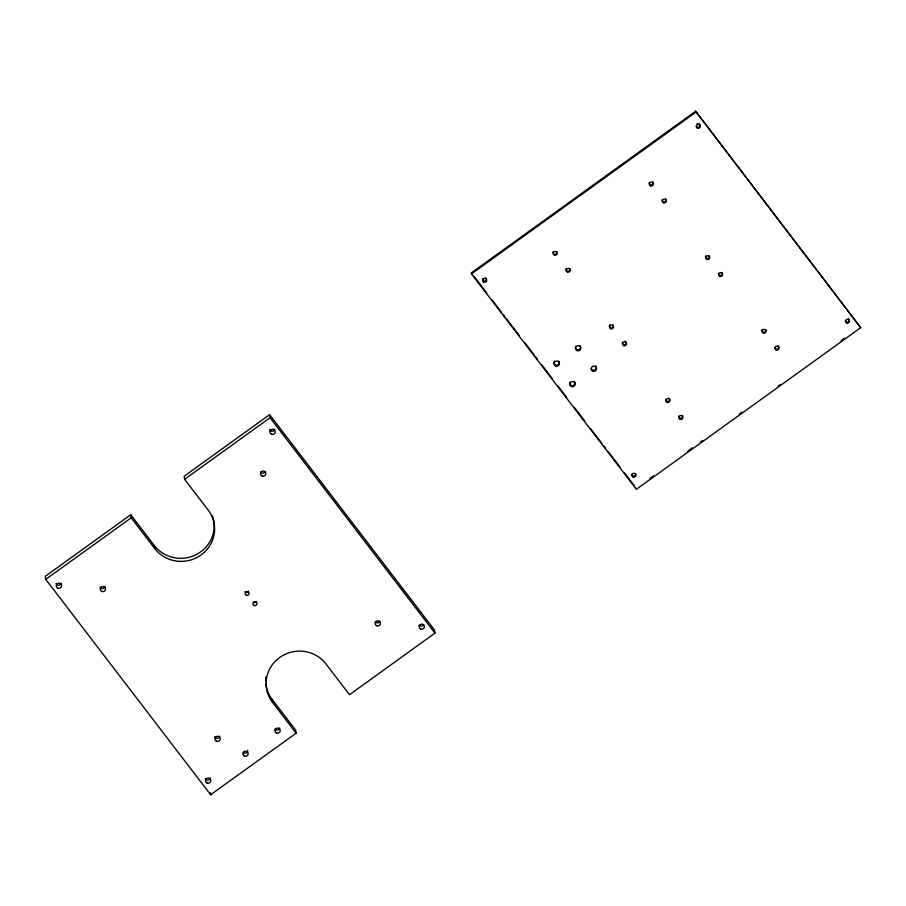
<?xml version="1.0" encoding="UTF-8"?>
<svg xmlns="http://www.w3.org/2000/svg" width="906" height="906" viewBox="0 0 906 906"><rect width="100%" height="100%" fill="white"/><g stroke="black" fill="none" stroke-linecap="round" stroke-linejoin="round"><path stroke-width="1.36" d="M296.103 733.181L272.547 702.41A33.171 32.038 -8.2 0 1 279.614 657.53A33.171 32.038 -8.2 0 1 325.956 663.928L349.512 694.698L434.959 633.124L434.518 630.066L269.603 414.665L184.156 476.239L184.597 479.297L208.154 510.067A33.171 32.038 -8.2 0 1 201.087 554.959A33.171 32.038 -8.2 0 1 154.745 548.56L154.303 545.503L130.747 514.721L45.3 576.307L45.742 579.364L210.656 794.755L296.103 733.181L295.662 730.123L272.106 699.353A33.171 32.038 -8.2 0 1 265.866 683.951M45.742 579.364L131.189 517.79L130.747 514.721M184.597 479.297L270.045 417.723L269.603 414.665M695.638 111.245L471.335 272.876L471.482 273.895L636.397 489.297L860.7 327.655L695.638 111.245L860.7 327.655M471.482 273.895L695.785 112.265M649.976 478.379L653.419 475.91M687.745 451.165L692.32 447.87M700.338 442.094L702.626 440.441M739.251 414.053L741.538 412.411M778.152 386.013L780.44 384.37M841.096 340.656L844.528 338.187M473.906 276.251L486.794 293.068M491.947 299.807L501.392 312.14M503.113 314.393L504.835 316.636M506.545 318.878L519.432 335.707M524.585 342.434L534.03 354.778M535.752 357.021L537.473 359.263M541.765 364.869L552.071 378.334M558.085 386.183L566.68 397.406M574.404 407.507L584.71 420.962M590.723 428.821L601.89 443.396M603.611 445.65L605.321 447.892M607.903 451.256L619.931 466.964M624.223 472.57L634.528 486.035M270.045 417.723L434.959 633.124M131.189 517.79L154.745 548.56M636.25 488.277L636.397 489.297M272.106 699.353L272.547 702.41M210.362 792.716L210.656 794.755M849.216 319.512A1.993 1.925 -8.2 0 1 847.835 322.094A1.993 1.925 -8.2 0 1 845.377 320.464M848.163 318.459A1.993 1.925 -8.2 0 1 848.605 318.719M635.593 473.453A1.993 1.925 -8.2 0 1 634.211 476.035A1.993 1.925 -8.2 0 1 631.754 474.404M486.375 278.572A1.993 1.925 -8.2 0 1 484.484 281.211A1.993 1.925 -8.2 0 1 482.705 278.538M485.775 277.78A1.993 1.925 -8.2 0 1 486.126 278.131M698.945 123.578A1.993 1.925 -8.2 0 1 699.523 126.727A1.993 1.925 -8.2 0 1 696.295 126.07M696.974 123.805A1.993 1.925 -8.2 0 1 697.427 123.567M682.309 415.299A1.993 1.925 -8.2 0 1 681.176 418.312A1.993 1.925 -8.2 0 1 678.741 416.182M668.99 398.017A1.993 1.925 -8.2 0 1 668.469 401.313A1.993 1.925 -8.2 0 1 665.774 399.252M778.073 345.662A1.993 1.925 -8.2 0 1 777.79 348.855A1.993 1.925 -8.2 0 1 774.857 347.406M765.729 329.535A1.993 1.925 -8.2 0 1 763.837 332.174A1.993 1.925 -8.2 0 1 762.059 329.501M722.093 272.434A1.993 1.925 -8.2 0 1 720.961 275.447A1.993 1.925 -8.2 0 1 718.526 273.318M709.387 255.945A1.993 1.925 -8.2 0 1 707.484 258.584A1.993 1.925 -8.2 0 1 705.706 255.911M665.74 198.833A1.993 1.925 -8.2 0 1 664.619 201.857A1.993 1.925 -8.2 0 1 662.173 199.716M653.033 182.355A1.993 1.925 -8.2 0 1 651.403 184.983A1.993 1.925 -8.2 0 1 649.217 182.797M652.422 181.551A1.993 1.925 -8.2 0 1 652.784 181.913M556.907 251.619A1.993 1.925 -8.2 0 1 555.525 254.201A1.993 1.925 -8.2 0 1 553.079 252.57M553.09 252.072A1.993 1.925 -8.2 0 1 553.238 251.585M569.863 268.55A1.993 1.925 -8.2 0 1 567.971 271.188A1.993 1.925 -8.2 0 1 566.193 268.504M626.205 342.14A1.993 1.925 -8.2 0 1 624.313 344.778A1.993 1.925 -8.2 0 1 622.535 342.106M625.151 341.086A1.993 1.925 -8.2 0 1 625.604 341.347M613 324.778A1.993 1.925 -8.2 0 1 612.716 327.36A1.993 1.925 -8.2 0 1 610.021 327.338A1.993 1.925 -8.2 0 1 609.851 324.744M574.959 382.83A2.65 2.559 -8.2 0 1 571.924 385.673A2.65 2.559 -8.2 0 1 569.897 382.128M574.461 381.596A2.65 2.559 -8.2 0 1 574.8 382.185M558.753 361.086A2.65 2.559 -8.2 0 1 557.586 365.005A2.65 2.559 -8.2 0 1 553.985 362.932M553.996 362.264A2.65 2.559 -8.2 0 1 554.551 361.041M580.123 345.696A2.65 2.559 -8.2 0 1 578.277 349.773A2.65 2.559 -8.2 0 1 575.548 346.228M595.344 365.73A2.65 2.559 -8.2 0 1 595.253 369.795A2.65 2.559 -8.2 0 1 591.222 368.697M212.378 515.605A33.171 32.038 -8.2 0 1 196.353 554.529A33.171 32.038 -8.2 0 1 154.303 545.503M265.673 681.176A33.171 32.038 -8.2 0 1 265.854 676.963M256.341 601.369A1.993 1.925 -8.2 0 1 253.272 602.128M248.482 591.108A1.993 1.925 -8.2 0 1 245.062 591.516M210.328 777.96A2.65 2.559 -8.2 0 1 205.232 778.548M423.759 624.664A2.65 2.559 -8.2 0 1 419.195 625.197M274.733 429.138A2.65 2.559 -8.2 0 1 269.648 429.727M61.11 583.068A2.65 2.559 -8.2 0 1 56.025 583.668M219.75 736.148A2.65 2.559 -8.2 0 1 214.654 736.737M105.096 586.397A2.65 2.559 -8.2 0 1 100 586.986M265.118 471.584A2.65 2.559 -8.2 0 1 260.554 472.117M379.773 621.335A2.65 2.559 -8.2 0 1 375.209 621.867M247.723 750.349A2.65 2.559 -8.2 0 1 243.431 752.671M279.75 727.926A2.65 2.559 -8.2 0 1 274.994 729.103M633.079 476.964A1.993 1.925 -8.2 0 0 635.853 474.959A1.993 1.925 -8.2 0 0 632.705 473.657A1.993 1.925 -8.2 0 0 633.079 476.964M846.702 323.023A1.993 1.925 -8.2 0 0 849.488 321.018A1.993 1.925 -8.2 0 0 846.329 319.716A1.993 1.925 -8.2 0 0 846.702 323.023M776.182 349.965A1.993 1.925 -8.2 0 0 778.956 347.972A1.993 1.925 -8.2 0 0 775.808 346.658A1.993 1.925 -8.2 0 0 776.182 349.965M763.226 333.046A1.993 1.925 -8.2 0 0 766 331.041A1.993 1.925 -8.2 0 0 762.841 329.739A1.993 1.925 -8.2 0 0 763.226 333.046M667.088 402.321A1.993 1.925 -8.2 0 0 669.874 400.316A1.993 1.925 -8.2 0 0 666.714 399.014A1.993 1.925 -8.2 0 0 667.088 402.321M680.055 419.24A1.993 1.925 -8.2 0 0 682.83 417.236A1.993 1.925 -8.2 0 0 679.67 415.933A1.993 1.925 -8.2 0 0 680.055 419.24M623.702 345.65A1.993 1.925 -8.2 0 0 626.476 343.646A1.993 1.925 -8.2 0 0 623.328 342.343A1.993 1.925 -8.2 0 0 623.702 345.65M719.84 276.375A1.993 1.925 -8.2 0 0 722.614 274.371A1.993 1.925 -8.2 0 0 719.455 273.068A1.993 1.925 -8.2 0 0 719.84 276.375M706.884 259.444A1.993 1.925 -8.2 0 0 709.658 257.451A1.993 1.925 -8.2 0 0 706.499 256.138A1.993 1.925 -8.2 0 0 706.884 259.444M610.746 328.719A1.993 1.925 -8.2 0 0 613.521 326.726A1.993 1.925 -8.2 0 0 610.372 325.413A1.993 1.925 -8.2 0 0 610.746 328.719M567.36 272.049A1.993 1.925 -8.2 0 0 570.134 270.056A1.993 1.925 -8.2 0 0 566.975 268.742A1.993 1.925 -8.2 0 0 567.36 272.049M554.404 255.13A1.993 1.925 -8.2 0 0 557.179 253.125A1.993 1.925 -8.2 0 0 554.019 251.823A1.993 1.925 -8.2 0 0 554.404 255.13M663.486 202.785A1.993 1.925 -8.2 0 0 666.261 200.781A1.993 1.925 -8.2 0 0 663.113 199.467A1.993 1.925 -8.2 0 0 663.486 202.785M650.531 185.855A1.993 1.925 -8.2 0 0 653.305 183.861A1.993 1.925 -8.2 0 0 650.157 182.548A1.993 1.925 -8.2 0 0 650.531 185.855M697.495 128.142A1.993 1.925 -8.2 0 0 700.27 126.138A1.993 1.925 -8.2 0 0 697.122 124.824A1.993 1.925 -8.2 0 0 697.495 128.142M483.872 282.072A1.993 1.925 -8.2 0 0 486.647 280.079A1.993 1.925 -8.2 0 0 483.498 278.765A1.993 1.925 -8.2 0 0 483.872 282.072M571.403 386.511A2.65 2.559 -8.2 0 0 575.106 383.85A2.65 2.559 -8.2 0 0 570.905 382.106A2.65 2.559 -8.2 0 0 571.403 386.511M592.773 371.12A2.65 2.559 -8.2 0 0 596.465 368.459A2.65 2.559 -8.2 0 0 592.264 366.715A2.65 2.559 -8.2 0 0 592.773 371.12M577.065 350.611A2.65 2.559 -8.2 0 0 580.769 347.938A2.65 2.559 -8.2 0 0 576.556 346.194A2.65 2.559 -8.2 0 0 577.065 350.611M555.706 366.001A2.65 2.559 -8.2 0 0 559.398 363.34A2.65 2.559 -8.2 0 0 555.197 361.596A2.65 2.559 -8.2 0 0 555.706 366.001M207.078 783.01A2.65 2.559 -8.2 0 0 210.781 780.349A2.65 2.559 -8.2 0 0 206.568 778.605A2.65 2.559 -8.2 0 0 207.078 783.01M244.461 756.068A2.65 2.559 -8.2 0 0 248.165 753.407A2.65 2.559 -8.2 0 0 243.952 751.663A2.65 2.559 -8.2 0 0 244.461 756.068M276.511 732.977A2.65 2.559 -8.2 0 0 280.203 730.315A2.65 2.559 -8.2 0 0 276.002 728.571A2.65 2.559 -8.2 0 0 276.511 732.977M420.701 629.07A2.65 2.559 -8.2 0 0 424.404 626.408A2.65 2.559 -8.2 0 0 420.191 624.664A2.65 2.559 -8.2 0 0 420.701 629.07M376.726 625.752A2.65 2.559 -8.2 0 0 380.418 623.079A2.65 2.559 -8.2 0 0 376.216 621.335A2.65 2.559 -8.2 0 0 376.726 625.752M216.5 741.199A2.65 2.559 -8.2 0 0 220.203 738.537A2.65 2.559 -8.2 0 0 216.002 736.793A2.65 2.559 -8.2 0 0 216.5 741.199M57.871 588.13A2.65 2.559 -8.2 0 0 61.574 585.457A2.65 2.559 -8.2 0 0 57.361 583.713A2.65 2.559 -8.2 0 0 57.871 588.13M101.846 591.448A2.65 2.559 -8.2 0 0 105.549 588.787A2.65 2.559 -8.2 0 0 101.347 587.043A2.65 2.559 -8.2 0 0 101.846 591.448M254.156 605.446A1.993 1.925 -8.2 0 0 256.93 603.441A1.993 1.925 -8.2 0 0 253.782 602.139A1.993 1.925 -8.2 0 0 254.156 605.446M246.307 595.185A1.993 1.925 -8.2 0 0 249.082 593.181A1.993 1.925 -8.2 0 0 245.922 591.878A1.993 1.925 -8.2 0 0 246.307 595.185M262.072 476.001A2.65 2.559 -8.2 0 0 265.764 473.328A2.65 2.559 -8.2 0 0 261.562 471.584A2.65 2.559 -8.2 0 0 262.072 476.001M271.494 434.189A2.65 2.559 -8.2 0 0 275.197 431.528A2.65 2.559 -8.2 0 0 270.985 429.784A2.65 2.559 -8.2 0 0 271.494 434.189"/></g></svg>
